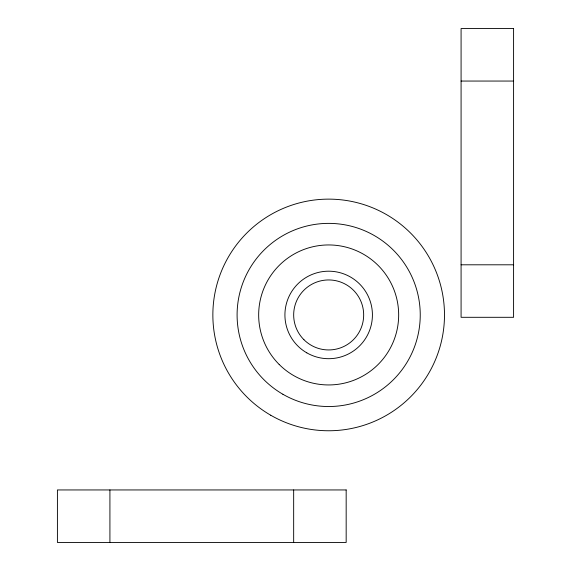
<?xml version="1.0" encoding="UTF-8"?>
<svg xmlns="http://www.w3.org/2000/svg" width="571" height="571" viewBox="0 0 571 571"><rect width="100%" height="100%" fill="white"/><g stroke="black" fill="none" stroke-linecap="round" stroke-linejoin="round"><path stroke-width="0.86" d="M461.082 81.053L513.586 81.053M461.082 264.801L513.586 264.801M293.665 489.947L293.665 542.45M109.918 489.947L109.918 542.45M513.586 28.55L461.082 28.55L461.082 317.305L513.586 317.305L513.586 28.55M346.169 489.947L57.414 489.947L57.414 542.45L346.169 542.45L346.169 489.947M306.791 352.835A43.753 43.753 0 0 0 372.42 314.949A43.753 43.753 0 0 0 306.791 277.056A43.753 43.753 0 0 0 306.791 352.835M303.922 339.695A35.002 35.002 0 0 0 362.478 324.007A35.002 35.002 0 0 0 319.61 281.139A35.002 35.002 0 0 0 303.922 339.695M279.169 364.448A70.005 70.005 0 0 0 396.281 333.064A70.005 70.005 0 0 0 310.553 247.329A70.005 70.005 0 0 0 279.169 364.448M270.761 415.245A115.82 115.82 0 0 0 444.488 314.949A115.82 115.82 0 0 0 270.761 214.646A115.82 115.82 0 0 0 270.761 415.245M282.881 394.254A91.574 91.574 0 0 0 420.242 314.949A91.574 91.574 0 0 0 282.881 235.645A91.574 91.574 0 0 0 282.881 394.254"/></g></svg>
